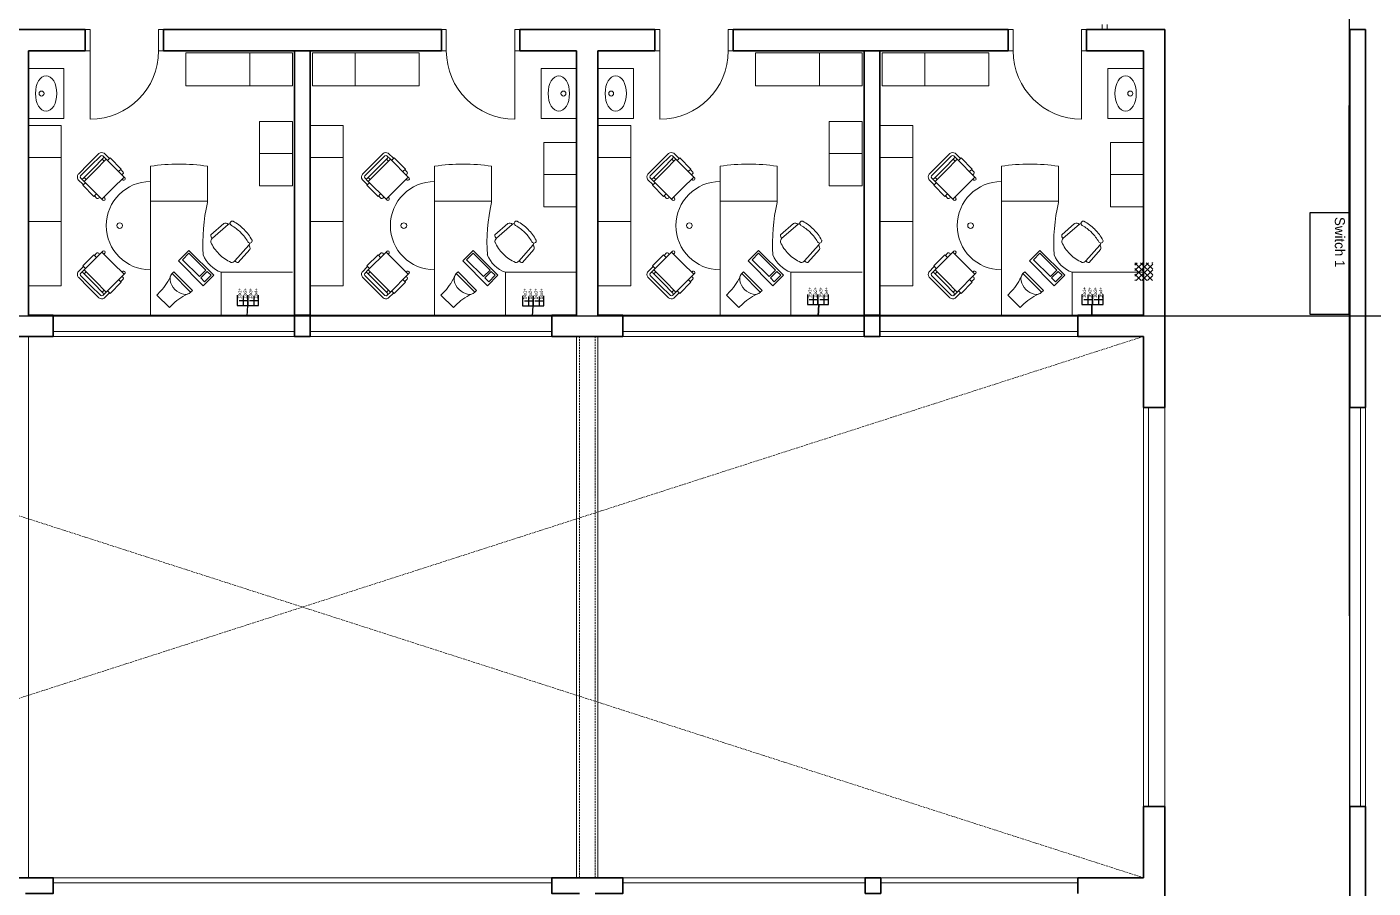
# Model space of a CAD drawing. Header units: inches. Extents: x 11 to 1053, y 2 to 902.
# Drawn here: x 190.6 to 379.7, y 525.5 to 646.4 of the extents above; entities that cross this region are included whole.
import ezdxf

# ---------------------------------------------------------------- set-up
doc = ezdxf.new("R2010")
doc.units = ezdxf.units.IN
doc.header["$MEASUREMENT"] = 0
doc.linetypes.add('DASHED', pattern=[0.75, 0.5, -0.25])
doc.linetypes.add('DASHED2', pattern=[0.375, 0.25, -0.125])
for name, color, linetype, lineweight in [('A-CRTKANO', 5, 'DASHED2', 0), ('A-GREDE', 5, 'DASHED2', 0), ('A-SANITARIJE', 253, 'Continuous', 0), ('OPREMA', 253, 'Continuous', 0), ('STOLARIJA', 5, 'Continuous', 0), ('ZID', 5, 'Continuous', 30)]:
    doc.layers.add(name, color=color, linetype=linetype, lineweight=lineweight)
doc.layers.add('SRAFURA', color=2, linetype='Continuous')

msp = doc.modelspace()

# ---------------------------------------------------------------- hatches: boundary and pattern name
at = {"layer": 'SRAFURA'}
h = msp.add_hatch(dxfattribs=at)
h.set_pattern_fill('ANSI37', color=256, scale=4.5, angle=90, style=0)
h.set_pattern_definition([(315, (5245.03795, -7728.47534), (0.397747564, 0.397747564), []), (45, (5245.03795, -7728.47534), (-0.397747564, 0.397747564), [])])
h.paths.add_polyline_path([(346.23, 610.75), (348.73, 610.75), (348.73, 613.25), (346.23, 613.25)])

# ---------------------------------------------------------------- linework, layer by layer
at = {"color": 3}
for p, q in [((376.3, 620.26, 100), (376.43, 705.41, 50)), ((376.3, 606.01, 100), (376.43, 443.81, 50))]:
    msp.add_line(p, q, dxfattribs=at)
at = {"color": 2}
for p, q in [((300.24, 608.81), (300.24, 607.38)), ((301.72, 607.38), (301.72, 608.81)), ((301.72, 608.81), (301.72, 607.38)), ((303.21, 607.38), (303.21, 608.81)), ((338.8, 608.81), (338.8, 607.38)), ((340.28, 607.38), (340.28, 608.81)), ((340.28, 608.81), (340.28, 607.38)), ((341.76, 607.38), (341.76, 608.81)), ((220.17, 608.68), (220.17, 607.25)), ((220.17, 607.25), (221.65, 607.25)), ((221.65, 607.25), (221.65, 608.68)), ((221.65, 608.68), (221.65, 607.25)), ((221.65, 607.25), (223.13, 607.25)), ((223.13, 607.25), (223.13, 608.68)), ((260.23, 608.61), (260.23, 607.18)), ((260.23, 607.18), (261.72, 607.18)), ((261.72, 607.18), (261.72, 608.61)), ((261.72, 608.61), (261.72, 607.18)), ((261.72, 607.18), (263.2, 607.18)), ((263.2, 607.18), (263.2, 608.61)), ((300.24, 607.38), (301.72, 607.38)), ((301.72, 607.38), (303.21, 607.38)), ((338.8, 607.38), (340.28, 607.38)), ((340.28, 607.38), (341.76, 607.38))]:
    msp.add_line(p, q, dxfattribs=at)
at = {"color": 85, "true_color": 0x58ba48}
for p, q in [((221.54, 605.76, 100), (221.65, 607.25)), ((261.63, 605.76, 100), (261.72, 607.18)), ((301.77, 605.76, 100), (301.83, 607.38)), ((301.83, 607.38), (301.77, 605.76, 100)), ((340.16, 605.76, 100), (340.16, 607.35, 100)), ((340.16, 607.35, 100), (340.16, 605.76, 100)), ((221.54, 605.76, 100), (181.72, 605.76, 100)), ((261.63, 605.76, 100), (221.54, 605.76, 100)), ((301.77, 605.76, 100), (261.63, 605.76, 100)), ((340.16, 605.76, 100), (301.77, 605.76, 100)), ((413.77, 605.76, 100), (340.16, 605.76, 100))]:
    msp.add_line(p, q, dxfattribs=at)
at = {"color": 85, "true_color": 0x58ba48, "elevation": 100}
msp.add_lwpolyline([(376.3, 620.26), (370.78, 620.26), (370.78, 606.01), (376.3, 606.01)], close=True, dxfattribs=at)
at = {"layer": 'A-CRTKANO', "linetype": 'DASHED', "ltscale": 0.5}
for p, q in [((111.23, 602.91, 50), (347.43, 526.91, 50)), ((347.43, 602.91, 50), (111.23, 526.91, 50))]:
    msp.add_line(p, q, dxfattribs=at)
at = {"layer": 'A-GREDE', "linetype": 'Continuous'}
for p, q in [((190.83, 602.91, 50), (190.83, 526.91, 50)), ((267.83, 602.91, 50), (267.83, 526.91, 50)), ((270.83, 602.91, 50), (270.83, 526.91, 50))]:
    msp.add_line(p, q, dxfattribs=at)
at = {"layer": 'A-GREDE'}
for p, q in [((268.23, 602.91, 50), (268.23, 526.91, 50)), ((270.43, 602.91, 50), (270.43, 526.91, 50))]:
    msp.add_line(p, q, dxfattribs=at)
at = {"layer": 'A-SANITARIJE'}
for p, q in [((190.83, 640.51, 50), (195.83, 640.51, 50)), ((195.83, 640.51, 50), (195.83, 633.51, 50)), ((267.83, 640.51, 50), (262.83, 640.51, 50)), ((262.83, 640.51, 50), (262.83, 633.51, 50)), ((270.83, 640.51, 50), (275.83, 640.51, 50)), ((275.83, 640.51, 50), (275.83, 633.51, 50)), ((347.43, 640.51, 50), (342.43, 640.51, 50)), ((342.43, 640.51, 50), (342.43, 633.51, 50)), ((190.83, 633.51, 50), (195.83, 633.51, 50)), ((267.83, 633.51, 50), (262.83, 633.51, 50)), ((270.83, 633.51, 50), (275.83, 633.51, 50)), ((347.43, 633.51, 50), (342.43, 633.51, 50))]:
    msp.add_line(p, q, dxfattribs=at)
for centre in [(192.68, 637.01, 50), (265.98, 637.01, 50), (272.68, 637.01, 50), (345.58, 637.01, 50)]:
    msp.add_circle(centre, 0.35, dxfattribs=at)
for centre in [(193.33, 637.01, 50), (273.33, 637.01, 50)]:
    msp.add_ellipse(centre, major_axis=(0, 2.5), ratio=0.6, dxfattribs=at)
at = {"layer": 'A-SANITARIJE', "extrusion": (0, 0, -1)}
for centre in [(265.33, 637.01, 50), (344.93, 637.01, 50)]:
    msp.add_ellipse(centre, major_axis=(0, 2.5), ratio=0.6, dxfattribs=at)
at = {"layer": 'OPREMA'}
for p, q in [((200.75, 628.59, 50), (199.3, 627.14, 50)), ((200.99, 628.27, 50), (199.58, 626.86, 50)), ((201.35, 627.92, 50), (199.93, 626.5, 50)), ((201.77, 627.78, 50), (200.22, 626.22, 50)), ((201.21, 627.78, 50), (201.49, 627.49, 50)), ((201.77, 627.78, 50), (201.28, 628.27, 50)), ((201.48, 628.64, 50), (202.24, 627.88, 50)), ((201.77, 627.78, 50), (204.27, 625.28, 50)), ((202.32, 627.96, 50), (201.95, 627.6, 50)), ((203.88, 626.4, 50), (202.32, 627.96, 50)), ((240.65, 628.59, 50), (239.2, 627.14, 50)), ((240.89, 628.27, 50), (239.48, 626.86, 50)), ((241.25, 627.92, 50), (239.83, 626.5, 50)), ((241.67, 627.78, 50), (240.12, 626.22, 50)), ((241.11, 627.78, 50), (241.39, 627.49, 50)), ((241.67, 627.78, 50), (241.18, 628.27, 50)), ((241.38, 628.64, 50), (242.14, 627.88, 50)), ((241.67, 627.78, 50), (244.17, 625.28, 50)), ((242.22, 627.96, 50), (241.85, 627.6, 50)), ((243.78, 626.4, 50), (242.22, 627.96, 50)), ((280.75, 628.59, 50), (279.3, 627.14, 50)), ((280.99, 628.27, 50), (279.58, 626.86, 50)), ((281.35, 627.92, 50), (279.93, 626.5, 50)), ((281.77, 627.78, 50), (280.22, 626.22, 50)), ((281.21, 627.78, 50), (281.49, 627.49, 50)), ((281.77, 627.78, 50), (281.28, 628.27, 50)), ((281.48, 628.64, 50), (282.24, 627.88, 50)), ((281.77, 627.78, 50), (284.27, 625.28, 50)), ((282.32, 627.96, 50), (281.95, 627.6, 50)), ((283.88, 626.4, 50), (282.32, 627.96, 50)), ((320.25, 628.59, 50), (318.8, 627.14, 50)), ((320.49, 628.27, 50), (319.08, 626.86, 50)), ((320.85, 627.92, 50), (319.43, 626.5, 50)), ((321.27, 627.78, 50), (319.72, 626.22, 50)), ((320.71, 627.78, 50), (320.99, 627.49, 50)), ((321.27, 627.78, 50), (320.78, 628.27, 50)), ((320.98, 628.64, 50), (321.74, 627.88, 50)), ((321.27, 627.78, 50), (323.77, 625.28, 50)), ((321.82, 627.96, 50), (321.45, 627.6, 50)), ((323.38, 626.4, 50), (321.82, 627.96, 50)), ((197.85, 625.69, 50), (199.3, 627.14, 50)), ((198.17, 625.44, 50), (199.58, 626.86, 50)), ((198.52, 625.09, 50), (199.93, 626.5, 50)), ((198.66, 624.66, 50), (200.22, 626.22, 50)), ((203.51, 626.04, 50), (203.88, 626.4, 50)), ((203.8, 626.32, 50), (204.15, 625.96, 50)), ((207.98, 626.79, 50), (207.98, 621.91, 50)), ((215.98, 621.69, 50), (215.98, 626.79, 50)), ((237.75, 625.69, 50), (239.2, 627.14, 50)), ((238.07, 625.44, 50), (239.48, 626.86, 50)), ((238.42, 625.09, 50), (239.83, 626.5, 50)), ((238.56, 624.66, 50), (240.12, 626.22, 50)), ((243.41, 626.04, 50), (243.78, 626.4, 50)), ((243.7, 626.32, 50), (244.05, 625.96, 50)), ((247.88, 626.79, 50), (247.88, 621.91, 50)), ((255.88, 621.69, 50), (255.88, 626.79, 50)), ((277.85, 625.69, 50), (279.3, 627.14, 50)), ((278.17, 625.44, 50), (279.58, 626.86, 50)), ((278.52, 625.09, 50), (279.93, 626.5, 50)), ((278.66, 624.66, 50), (280.22, 626.22, 50)), ((283.51, 626.04, 50), (283.88, 626.4, 50)), ((283.8, 626.32, 50), (284.15, 625.96, 50)), ((287.98, 626.79, 50), (287.98, 621.91, 50)), ((295.98, 621.69, 50), (295.98, 626.79, 50)), ((317.35, 625.69, 50), (318.8, 627.14, 50)), ((317.67, 625.44, 50), (319.08, 626.86, 50)), ((318.02, 625.09, 50), (319.43, 626.5, 50)), ((318.16, 624.66, 50), (319.72, 626.22, 50)), ((323.01, 626.04, 50), (323.38, 626.4, 50)), ((323.3, 626.32, 50), (323.65, 625.96, 50)), ((327.48, 626.79, 50), (327.48, 621.91, 50)), ((335.48, 621.69, 50), (335.48, 626.79, 50)), ((197.8, 624.96, 50), (198.56, 624.2, 50)), ((198.66, 624.66, 50), (198.17, 625.16, 50)), ((198.48, 624.12, 50), (198.84, 624.48, 50)), ((200.04, 622.56, 50), (198.48, 624.12, 50)), ((198.66, 625.23, 50), (198.94, 624.95, 50)), ((198.66, 624.66, 50), (201.16, 622.17, 50)), ((204.27, 625.28, 50), (202.71, 623.72, 50)), ((204.13, 624.86, 50), (203.99, 625, 50)), ((204.41, 625.14, 50), (204.27, 625.28, 50)), ((237.7, 624.96, 50), (238.46, 624.2, 50)), ((238.56, 624.66, 50), (238.07, 625.16, 50)), ((238.38, 624.12, 50), (238.74, 624.48, 50)), ((239.94, 622.56, 50), (238.38, 624.12, 50)), ((238.56, 625.23, 50), (238.84, 624.95, 50)), ((238.56, 624.66, 50), (241.06, 622.17, 50)), ((244.17, 625.28, 50), (242.61, 623.72, 50)), ((244.03, 624.86, 50), (243.89, 625, 50)), ((244.31, 625.14, 50), (244.17, 625.28, 50)), ((277.8, 624.96, 50), (278.56, 624.2, 50)), ((278.66, 624.66, 50), (278.17, 625.16, 50)), ((278.48, 624.12, 50), (278.84, 624.48, 50)), ((280.04, 622.56, 50), (278.48, 624.12, 50)), ((278.66, 625.23, 50), (278.94, 624.95, 50)), ((278.66, 624.66, 50), (281.16, 622.17, 50)), ((284.27, 625.28, 50), (282.71, 623.72, 50)), ((284.13, 624.86, 50), (283.99, 625, 50)), ((284.41, 625.14, 50), (284.27, 625.28, 50)), ((317.3, 624.96, 50), (318.06, 624.2, 50)), ((318.16, 624.66, 50), (317.67, 625.16, 50)), ((317.98, 624.12, 50), (318.34, 624.48, 50)), ((319.54, 622.56, 50), (317.98, 624.12, 50)), ((318.16, 625.23, 50), (318.44, 624.95, 50)), ((318.16, 624.66, 50), (320.66, 622.17, 50)), ((323.77, 625.28, 50), (322.21, 623.72, 50)), ((323.63, 624.86, 50), (323.49, 625, 50)), ((323.91, 625.14, 50), (323.77, 625.28, 50)), ((200.4, 622.92, 50), (200.04, 622.56, 50)), ((200.12, 622.64, 50), (200.47, 622.29, 50)), ((201.16, 622.17, 50), (202.71, 623.72, 50)), ((201.3, 622.03, 50), (201.16, 622.17, 50)), ((201.58, 622.31, 50), (201.44, 622.45, 50)), ((240.3, 622.92, 50), (239.94, 622.56, 50)), ((240.02, 622.64, 50), (240.37, 622.29, 50)), ((241.06, 622.17, 50), (242.61, 623.72, 50)), ((241.2, 622.03, 50), (241.06, 622.17, 50)), ((241.48, 622.31, 50), (241.34, 622.45, 50)), ((280.4, 622.92, 50), (280.04, 622.56, 50)), ((280.12, 622.64, 50), (280.47, 622.29, 50)), ((281.16, 622.17, 50), (282.71, 623.72, 50)), ((281.3, 622.03, 50), (281.16, 622.17, 50)), ((281.58, 622.31, 50), (281.44, 622.45, 50)), ((319.9, 622.92, 50), (319.54, 622.56, 50)), ((319.62, 622.64, 50), (319.97, 622.29, 50)), ((320.66, 622.17, 50), (322.21, 623.72, 50)), ((320.8, 622.03, 50), (320.66, 622.17, 50)), ((321.08, 622.31, 50), (320.94, 622.45, 50)), ((207.98, 621.91, 50), (215.98, 621.91, 50)), ((207.98, 605.91, 50), (207.98, 621.91, 50)), ((207.98, 607.71, 50), (207.98, 620.11, 50)), ((208.43, 621.91, 50), (215.53, 621.91, 50)), ((247.88, 621.91, 50), (255.88, 621.91, 50)), ((247.88, 605.91, 50), (247.88, 621.91, 50)), ((247.88, 607.71, 50), (247.88, 620.11, 50)), ((248.33, 621.91, 50), (255.43, 621.91, 50)), ((287.98, 621.91, 50), (295.98, 621.91, 50)), ((287.98, 605.91, 50), (287.98, 621.91, 50)), ((287.98, 607.71, 50), (287.98, 620.11, 50)), ((288.43, 621.91, 50), (295.53, 621.91, 50)), ((327.48, 621.91, 50), (335.48, 621.91, 50)), ((327.48, 605.91, 50), (327.48, 621.91, 50)), ((327.48, 607.71, 50), (327.48, 620.11, 50)), ((327.93, 621.91, 50), (335.03, 621.91, 50)), ((216.45, 617.15, 50), (218.27, 618.76, 50)), ((216.67, 616.68, 50), (218.89, 618.64, 50)), ((256.35, 617.15, 50), (258.17, 618.76, 50)), ((256.57, 616.68, 50), (258.79, 618.64, 50)), ((296.45, 617.15, 50), (298.27, 618.76, 50)), ((296.67, 616.68, 50), (298.89, 618.64, 50)), ((335.95, 617.15, 50), (337.77, 618.76, 50)), ((336.17, 616.68, 50), (338.39, 618.64, 50)), ((198.66, 612.25, 50), (201.16, 614.75, 50)), ((200.12, 614.28, 50), (200.47, 614.63, 50)), ((201.3, 614.89, 50), (201.16, 614.75, 50)), ((201.16, 614.75, 50), (202.71, 613.19, 50)), ((201.58, 614.61, 50), (201.44, 614.47, 50)), ((211.93, 613.5, 50), (213.39, 614.96, 50)), ((212.48, 613.68, 50), (213.39, 614.59, 50)), ((213.39, 614.96, 50), (216.87, 611.49, 50)), ((213.39, 614.59, 50), (215.77, 612.22, 50)), ((219.84, 613.51, 50), (221.8, 615.73, 50)), ((220.31, 613.29, 50), (221.92, 615.11, 50)), ((238.56, 612.25, 50), (241.06, 614.75, 50)), ((240.02, 614.28, 50), (240.37, 614.63, 50)), ((241.2, 614.89, 50), (241.06, 614.75, 50)), ((241.06, 614.75, 50), (242.61, 613.19, 50)), ((241.48, 614.61, 50), (241.34, 614.47, 50)), ((251.83, 613.5, 50), (253.29, 614.96, 50)), ((252.38, 613.68, 50), (253.29, 614.59, 50)), ((253.29, 614.96, 50), (256.77, 611.49, 50)), ((253.29, 614.59, 50), (255.67, 612.22, 50)), ((259.74, 613.51, 50), (261.7, 615.73, 50)), ((260.21, 613.29, 50), (261.82, 615.11, 50)), ((278.66, 612.25, 50), (281.16, 614.75, 50)), ((280.12, 614.28, 50), (280.47, 614.63, 50)), ((281.3, 614.89, 50), (281.16, 614.75, 50)), ((281.16, 614.75, 50), (282.71, 613.19, 50)), ((281.58, 614.61, 50), (281.44, 614.47, 50)), ((291.93, 613.5, 50), (293.39, 614.96, 50)), ((292.48, 613.68, 50), (293.39, 614.59, 50)), ((293.39, 614.96, 50), (296.87, 611.49, 50)), ((293.39, 614.59, 50), (295.77, 612.22, 50)), ((299.84, 613.51, 50), (301.8, 615.73, 50)), ((300.31, 613.29, 50), (301.92, 615.11, 50)), ((318.16, 612.25, 50), (320.66, 614.75, 50)), ((319.62, 614.28, 50), (319.97, 614.63, 50)), ((320.8, 614.89, 50), (320.66, 614.75, 50)), ((320.66, 614.75, 50), (322.21, 613.19, 50)), ((321.08, 614.61, 50), (320.94, 614.47, 50)), ((331.43, 613.5, 50), (332.89, 614.96, 50)), ((331.98, 613.68, 50), (332.89, 614.59, 50)), ((332.89, 614.96, 50), (336.37, 611.49, 50)), ((332.89, 614.59, 50), (335.27, 612.22, 50)), ((339.34, 613.51, 50), (341.3, 615.73, 50)), ((339.81, 613.29, 50), (341.42, 615.11, 50)), ((197.8, 611.95, 50), (198.56, 612.71, 50)), ((200.04, 614.36, 50), (198.48, 612.8, 50)), ((198.48, 612.8, 50), (198.84, 612.43, 50)), ((200.4, 613.99, 50), (200.04, 614.36, 50)), ((204.27, 611.64, 50), (202.71, 613.19, 50)), ((215.4, 610.02, 50), (211.93, 613.5, 50)), ((214.86, 611.3, 50), (212.48, 613.68, 50)), ((237.7, 611.95, 50), (238.46, 612.71, 50)), ((239.94, 614.36, 50), (238.38, 612.8, 50)), ((238.38, 612.8, 50), (238.74, 612.43, 50)), ((240.3, 613.99, 50), (239.94, 614.36, 50)), ((244.17, 611.64, 50), (242.61, 613.19, 50)), ((255.3, 610.02, 50), (251.83, 613.5, 50)), ((254.76, 611.3, 50), (252.38, 613.68, 50)), ((277.8, 611.95, 50), (278.56, 612.71, 50)), ((280.04, 614.36, 50), (278.48, 612.8, 50)), ((278.48, 612.8, 50), (278.84, 612.43, 50)), ((280.4, 613.99, 50), (280.04, 614.36, 50)), ((284.27, 611.64, 50), (282.71, 613.19, 50)), ((295.4, 610.02, 50), (291.93, 613.5, 50)), ((294.86, 611.3, 50), (292.48, 613.68, 50)), ((317.3, 611.95, 50), (318.06, 612.71, 50)), ((319.54, 614.36, 50), (317.98, 612.8, 50)), ((317.98, 612.8, 50), (318.34, 612.43, 50)), ((319.9, 613.99, 50), (319.54, 614.36, 50)), ((323.77, 611.64, 50), (322.21, 613.19, 50)), ((334.9, 610.02, 50), (331.43, 613.5, 50)), ((334.36, 611.3, 50), (331.98, 613.68, 50)), ((197.85, 611.23, 50), (199.3, 609.78, 50)), ((198.66, 612.25, 50), (198.17, 611.76, 50)), ((198.17, 611.47, 50), (199.58, 610.06, 50)), ((198.52, 611.83, 50), (199.93, 610.41, 50)), ((198.66, 612.25, 50), (200.22, 610.7, 50)), ((198.66, 611.69, 50), (198.94, 611.97, 50)), ((201.77, 609.14, 50), (200.22, 610.7, 50)), ((201.77, 609.14, 50), (204.27, 611.64, 50)), ((203.51, 610.88, 50), (203.88, 610.51, 50)), ((203.8, 610.6, 50), (204.15, 610.95, 50)), ((204.13, 612.06, 50), (203.99, 611.92, 50)), ((204.41, 611.78, 50), (204.27, 611.64, 50)), ((211.28, 611.99, 50), (211.01, 611.72, 50)), ((211.01, 611.72, 50), (213.62, 609.1, 50)), ((213.89, 609.37, 50), (211.28, 611.99, 50)), ((215.77, 612.22, 50), (214.86, 611.3, 50)), ((215.04, 611.12, 50), (215.95, 612.03, 50)), ((215.59, 610.57, 50), (215.04, 611.12, 50)), ((216.87, 611.49, 50), (215.4, 610.02, 50)), ((216.5, 611.49, 50), (215.59, 610.57, 50)), ((215.95, 612.03, 50), (216.5, 611.49, 50)), ((227.93, 611.91, 50), (217.93, 611.91, 50)), ((217.93, 611.91, 50), (217.93, 605.91, 50)), ((237.75, 611.23, 50), (239.2, 609.78, 50)), ((238.56, 612.25, 50), (238.07, 611.76, 50)), ((238.07, 611.47, 50), (239.48, 610.06, 50)), ((238.42, 611.83, 50), (239.83, 610.41, 50)), ((238.56, 612.25, 50), (240.12, 610.7, 50)), ((238.56, 611.69, 50), (238.84, 611.97, 50)), ((241.67, 609.14, 50), (240.12, 610.7, 50)), ((241.67, 609.14, 50), (244.17, 611.64, 50)), ((243.41, 610.88, 50), (243.78, 610.51, 50)), ((243.7, 610.6, 50), (244.05, 610.95, 50)), ((244.03, 612.06, 50), (243.89, 611.92, 50)), ((244.31, 611.78, 50), (244.17, 611.64, 50)), ((251.18, 611.99, 50), (250.91, 611.72, 50)), ((250.91, 611.72, 50), (253.52, 609.1, 50)), ((253.79, 609.37, 50), (251.18, 611.99, 50)), ((255.67, 612.22, 50), (254.76, 611.3, 50)), ((254.94, 611.12, 50), (255.85, 612.03, 50)), ((255.49, 610.57, 50), (254.94, 611.12, 50)), ((256.77, 611.49, 50), (255.3, 610.02, 50)), ((256.4, 611.49, 50), (255.49, 610.57, 50)), ((255.85, 612.03, 50), (256.4, 611.49, 50)), ((267.83, 611.91, 50), (257.83, 611.91, 50)), ((257.83, 611.91, 50), (257.83, 605.91, 50)), ((267.83, 605.91, 50), (267.83, 611.91, 50)), ((277.85, 611.23, 50), (279.3, 609.78, 50)), ((278.66, 612.25, 50), (278.17, 611.76, 50)), ((278.17, 611.47, 50), (279.58, 610.06, 50)), ((278.52, 611.83, 50), (279.93, 610.41, 50)), ((278.66, 612.25, 50), (280.22, 610.7, 50)), ((278.66, 611.69, 50), (278.94, 611.97, 50)), ((281.77, 609.14, 50), (280.22, 610.7, 50)), ((281.77, 609.14, 50), (284.27, 611.64, 50)), ((283.51, 610.88, 50), (283.88, 610.51, 50)), ((283.8, 610.6, 50), (284.15, 610.95, 50)), ((284.13, 612.06, 50), (283.99, 611.92, 50)), ((284.41, 611.78, 50), (284.27, 611.64, 50)), ((291.28, 611.99, 50), (291.01, 611.72, 50)), ((291.01, 611.72, 50), (293.62, 609.1, 50)), ((293.89, 609.37, 50), (291.28, 611.99, 50)), ((295.77, 612.22, 50), (294.86, 611.3, 50)), ((295.04, 611.12, 50), (295.95, 612.03, 50)), ((295.59, 610.57, 50), (295.04, 611.12, 50)), ((296.87, 611.49, 50), (295.4, 610.02, 50)), ((296.5, 611.49, 50), (295.59, 610.57, 50)), ((295.95, 612.03, 50), (296.5, 611.49, 50)), ((307.93, 611.91, 50), (297.93, 611.91, 50)), ((297.93, 611.91, 50), (297.93, 605.91, 50)), ((317.35, 611.23, 50), (318.8, 609.78, 50)), ((318.16, 612.25, 50), (317.67, 611.76, 50)), ((317.67, 611.47, 50), (319.08, 610.06, 50)), ((318.02, 611.83, 50), (319.43, 610.41, 50)), ((318.16, 612.25, 50), (319.72, 610.7, 50)), ((318.16, 611.69, 50), (318.44, 611.97, 50)), ((321.27, 609.14, 50), (319.72, 610.7, 50)), ((321.27, 609.14, 50), (323.77, 611.64, 50)), ((323.01, 610.88, 50), (323.38, 610.51, 50)), ((323.3, 610.6, 50), (323.65, 610.95, 50)), ((323.63, 612.06, 50), (323.49, 611.92, 50)), ((323.91, 611.78, 50), (323.77, 611.64, 50)), ((330.78, 611.99, 50), (330.51, 611.72, 50)), ((330.51, 611.72, 50), (333.12, 609.1, 50)), ((333.39, 609.37, 50), (330.78, 611.99, 50)), ((335.27, 612.22, 50), (334.36, 611.3, 50)), ((334.54, 611.12, 50), (335.45, 612.03, 50)), ((335.09, 610.57, 50), (334.54, 611.12, 50)), ((336.37, 611.49, 50), (334.9, 610.02, 50)), ((336, 611.49, 50), (335.09, 610.57, 50)), ((335.45, 612.03, 50), (336, 611.49, 50)), ((347.43, 611.91, 50), (337.43, 611.91, 50)), ((337.43, 611.91, 50), (337.43, 605.91, 50)), ((347.43, 605.91, 50), (347.43, 611.91, 50)), ((200.75, 608.33, 50), (199.3, 609.78, 50)), ((200.99, 608.64, 50), (199.58, 610.06, 50)), ((201.35, 609, 50), (199.93, 610.41, 50)), ((201.21, 609.14, 50), (201.49, 609.42, 50)), ((201.77, 609.14, 50), (201.28, 608.64, 50)), ((201.48, 608.28, 50), (202.24, 609.04, 50)), ((202.32, 608.95, 50), (201.95, 609.32, 50)), ((203.88, 610.51, 50), (202.32, 608.95, 50)), ((208.88, 608.72, 50), (209.41, 609.25, 50)), ((213.62, 609.1, 50), (213.89, 609.37, 50)), ((240.65, 608.33, 50), (239.2, 609.78, 50)), ((240.89, 608.64, 50), (239.48, 610.06, 50)), ((241.25, 609, 50), (239.83, 610.41, 50)), ((241.11, 609.14, 50), (241.39, 609.42, 50)), ((241.67, 609.14, 50), (241.18, 608.64, 50)), ((241.38, 608.28, 50), (242.14, 609.04, 50)), ((242.22, 608.95, 50), (241.85, 609.32, 50)), ((243.78, 610.51, 50), (242.22, 608.95, 50)), ((248.78, 608.72, 50), (249.31, 609.25, 50)), ((253.52, 609.1, 50), (253.79, 609.37, 50)), ((280.75, 608.33, 50), (279.3, 609.78, 50)), ((280.99, 608.64, 50), (279.58, 610.06, 50)), ((281.35, 609, 50), (279.93, 610.41, 50)), ((281.21, 609.14, 50), (281.49, 609.42, 50)), ((281.77, 609.14, 50), (281.28, 608.64, 50)), ((281.48, 608.28, 50), (282.24, 609.04, 50)), ((282.32, 608.95, 50), (281.95, 609.32, 50)), ((283.88, 610.51, 50), (282.32, 608.95, 50)), ((288.88, 608.72, 50), (289.41, 609.25, 50)), ((293.62, 609.1, 50), (293.89, 609.37, 50)), ((320.25, 608.33, 50), (318.8, 609.78, 50)), ((320.49, 608.64, 50), (319.08, 610.06, 50)), ((320.85, 609, 50), (319.43, 610.41, 50)), ((320.71, 609.14, 50), (320.99, 609.42, 50)), ((321.27, 609.14, 50), (320.78, 608.64, 50)), ((320.98, 608.28, 50), (321.74, 609.04, 50)), ((321.82, 608.95, 50), (321.45, 609.32, 50)), ((323.38, 610.51, 50), (321.82, 608.95, 50)), ((328.38, 608.72, 50), (328.91, 609.25, 50)), ((333.12, 609.1, 50), (333.39, 609.37, 50)), ((210.63, 606.98, 50), (208.88, 608.72, 50)), ((210.63, 606.98, 50), (211.15, 607.5, 50)), ((250.53, 606.98, 50), (248.78, 608.72, 50)), ((250.53, 606.98, 50), (251.05, 607.5, 50)), ((290.63, 606.98, 50), (288.88, 608.72, 50)), ((290.63, 606.98, 50), (291.15, 607.5, 50)), ((330.13, 606.98, 50), (328.38, 608.72, 50)), ((330.13, 606.98, 50), (330.65, 607.5, 50)), ((267.83, 605.91, 50), (247.88, 605.91, 50)), ((347.43, 605.91, 50), (327.48, 605.91, 50))]:
    msp.add_line(p, q, dxfattribs=at)
at = {"layer": 'OPREMA', "elevation": 50}
for points in [[(221.93, 642.71), (212.93, 642.71), (212.93, 638.11), (221.93, 638.11)], [(227.93, 638.11), (227.93, 642.71), (221.93, 642.71), (221.93, 638.11)], [(230.73, 638.11), (230.73, 642.71), (236.73, 642.71), (236.73, 638.11)], [(236.73, 642.71), (245.73, 642.71), (245.73, 638.11), (236.73, 638.11)], [(301.93, 642.71), (292.93, 642.71), (292.93, 638.11), (301.93, 638.11)], [(307.93, 638.11), (307.93, 642.71), (301.93, 642.71), (301.93, 638.11)], [(310.73, 638.11), (310.73, 642.71), (316.73, 642.71), (316.73, 638.11)], [(316.73, 642.71), (325.73, 642.71), (325.73, 638.11), (316.73, 638.11)], [(195.45, 632.53), (190.83, 632.53), (190.83, 628.03), (195.45, 628.03)], [(227.93, 633.07), (223.31, 633.07), (223.31, 628.57), (227.93, 628.57)], [(235.05, 632.53), (230.43, 632.53), (230.43, 628.03), (235.05, 628.03)], [(275.45, 632.53), (270.83, 632.53), (270.83, 628.03), (275.45, 628.03)], [(307.93, 633.07), (303.31, 633.07), (303.31, 628.57), (307.93, 628.57)], [(315.05, 632.53), (310.43, 632.53), (310.43, 628.03), (315.05, 628.03)], [(267.83, 630.12), (263.21, 630.12), (263.21, 625.62), (267.83, 625.62)], [(347.43, 630.12), (342.81, 630.12), (342.81, 625.62), (347.43, 625.62)], [(195.45, 628.03), (190.83, 628.03), (190.83, 619.03), (195.45, 619.03)], [(227.93, 628.57), (223.31, 628.57), (223.31, 624.07), (227.93, 624.07)], [(235.05, 628.03), (230.43, 628.03), (230.43, 619.03), (235.05, 619.03)], [(275.45, 628.03), (270.83, 628.03), (270.83, 619.03), (275.45, 619.03)], [(307.93, 628.57), (303.31, 628.57), (303.31, 624.07), (307.93, 624.07)], [(315.05, 628.03), (310.43, 628.03), (310.43, 619.03), (315.05, 619.03)], [(267.83, 625.62), (263.21, 625.62), (263.21, 621.12), (267.83, 621.12)], [(347.43, 625.62), (342.81, 625.62), (342.81, 621.12), (347.43, 621.12)], [(195.45, 619.03), (190.83, 619.03), (190.83, 610.03), (195.45, 610.03)], [(235.05, 619.03), (230.43, 619.03), (230.43, 610.03), (235.05, 610.03)], [(275.45, 619.03), (270.83, 619.03), (270.83, 610.03), (275.45, 610.03)], [(315.05, 619.03), (310.43, 619.03), (310.43, 610.03), (315.05, 610.03)]]:
    msp.add_lwpolyline(points, close=True, dxfattribs=at)
at = {"layer": 'OPREMA', "ltscale": 0.3}
for centre in [(203.66, 618.46, 50), (243.56, 618.46, 50), (283.66, 618.46, 50), (323.16, 618.46, 50)]:
    msp.add_circle(centre, 0.4, dxfattribs=at)
at = {"layer": 'OPREMA'}
for centre, radius, start, end in [((201.15, 628.06, 50), 0.662, 60.3481, 127.2341), ((201.14, 628.06, 50), 0.255, 326.3099, 123.6901), ((241.05, 628.06, 50), 0.662, 60.3481, 127.2341), ((241.04, 628.06, 50), 0.255, 326.3099, 123.6901), ((281.15, 628.06, 50), 0.662, 60.3481, 127.2341), ((281.14, 628.06, 50), 0.255, 326.3099, 123.6901), ((320.65, 628.06, 50), 0.662, 60.3481, 127.2341), ((320.64, 628.06, 50), 0.255, 326.3099, 123.6901), ((203.97, 625.86, 50), 0.206, 239.0362, 30.9638), ((211.98, 601.87, 50), 25.24, 80.8823, 99.1177), ((243.87, 625.86, 50), 0.206, 239.0362, 30.9638), ((251.88, 601.87, 50), 25.24, 80.8823, 99.1177), ((283.97, 625.86, 50), 0.206, 239.0362, 30.9638), ((291.98, 601.87, 50), 25.24, 80.8823, 99.1177), ((323.47, 625.86, 50), 0.206, 239.0362, 30.9638), ((331.48, 601.87, 50), 25.24, 80.8823, 99.1177), ((198.37, 625.29, 50), 0.662, 142.7659, 209.6519), ((198.38, 625.3, 50), 0.255, 146.3099, 303.6901), ((207.98, 618.46, 50), 6.2, 90, 270), ((204.23, 625.03, 50), 0.206, 239.0717, 30.9283), ((238.27, 625.29, 50), 0.662, 142.7659, 209.6519), ((238.28, 625.3, 50), 0.255, 146.3099, 303.6901), ((247.88, 618.46, 50), 6.2, 90, 270), ((244.13, 625.03, 50), 0.206, 239.0717, 30.9283), ((278.37, 625.29, 50), 0.662, 142.7659, 209.6519), ((278.38, 625.3, 50), 0.255, 146.3099, 303.6901), ((287.98, 618.46, 50), 6.2, 90, 270), ((284.23, 625.03, 50), 0.206, 239.0717, 30.9283), ((317.87, 625.29, 50), 0.662, 142.7659, 209.6519), ((317.88, 625.3, 50), 0.255, 146.3099, 303.6901), ((327.48, 618.46, 50), 6.2, 90, 270), ((323.73, 625.03, 50), 0.206, 239.0717, 30.9283), ((200.58, 622.46, 50), 0.206, 239.0362, 30.9638), ((201.41, 622.2, 50), 0.206, 239.0717, 30.9283), ((240.48, 622.46, 50), 0.206, 239.0362, 30.9638), ((241.31, 622.2, 50), 0.206, 239.0717, 30.9283), ((280.58, 622.46, 50), 0.206, 239.0362, 30.9638), ((281.41, 622.2, 50), 0.206, 239.0717, 30.9283), ((320.08, 622.46, 50), 0.206, 239.0362, 30.9638), ((320.91, 622.2, 50), 0.206, 239.0717, 30.9283), ((240.9, 616, 50), 25.56, 167.144, 183.7011), ((280.8, 616, 50), 25.56, 167.144, 183.7011), ((320.9, 616, 50), 25.56, 167.144, 183.7011), ((360.4, 616, 50), 25.56, 167.144, 183.7011), ((218.5, 618.26, 50), 0.546, 43.6974, 114.3636), ((219.29, 618.19, 50), 0.6, 100.2466, 131.4237), ((219.49, 618.78, 50), 0.32, 73.1743, 241.6571), ((216.61, 613.51, 50), 5.68, 45, 61.3009), ((216.5, 613.38, 50), 6.48, 45, 61.6101), ((258.4, 618.26, 50), 0.546, 43.6974, 114.3636), ((259.19, 618.19, 50), 0.6, 100.2466, 131.4237), ((259.39, 618.78, 50), 0.32, 73.1743, 241.6571), ((256.51, 613.51, 50), 5.68, 45, 61.3009), ((256.4, 613.38, 50), 6.48, 45, 61.6101), ((298.5, 618.26, 50), 0.546, 43.6974, 114.3636), ((299.29, 618.19, 50), 0.6, 100.2466, 131.4237), ((299.49, 618.78, 50), 0.32, 73.1743, 241.6571), ((296.61, 613.51, 50), 5.68, 45, 61.3009), ((296.5, 613.38, 50), 6.48, 45, 61.6101), ((338, 618.26, 50), 0.546, 43.6974, 114.3636), ((338.79, 618.19, 50), 0.6, 100.2466, 131.4237), ((338.99, 618.78, 50), 0.32, 73.1743, 241.6571), ((336.11, 613.51, 50), 5.68, 45, 61.3009), ((336, 613.38, 50), 6.48, 45, 61.6101), ((216.91, 617.08, 50), 0.461, 170.3174, 239.3051), ((217.06, 616.23, 50), 0.6, 131.4237, 186.64), ((216.61, 613.51, 50), 5.68, 44.2193, 45), ((216.67, 613.45, 50), 5.68, 28.6991, 45), ((216.5, 613.38, 50), 6.48, 44.4494, 45), ((216.54, 613.34, 50), 6.48, 28.3899, 45), ((221.94, 616.33, 50), 0.32, 208.3429, 16.8257), ((256.81, 617.08, 50), 0.461, 170.3174, 239.3051), ((256.96, 616.23, 50), 0.6, 131.4237, 186.64), ((256.51, 613.51, 50), 5.68, 44.2193, 45), ((256.57, 613.45, 50), 5.68, 28.6991, 45), ((256.4, 613.38, 50), 6.48, 44.4494, 45), ((256.44, 613.34, 50), 6.48, 28.3899, 45), ((261.84, 616.33, 50), 0.32, 208.3429, 16.8257), ((296.91, 617.08, 50), 0.461, 170.3174, 239.3051), ((297.06, 616.23, 50), 0.6, 131.4237, 186.64), ((296.61, 613.51, 50), 5.68, 44.2193, 45), ((296.67, 613.45, 50), 5.68, 28.6991, 45), ((296.5, 613.38, 50), 6.48, 44.4494, 45), ((296.54, 613.34, 50), 6.48, 28.3899, 45), ((301.94, 616.33, 50), 0.32, 208.3429, 16.8257), ((336.41, 617.08, 50), 0.461, 170.3174, 239.3051), ((336.56, 616.23, 50), 0.6, 131.4237, 186.64), ((336.11, 613.51, 50), 5.68, 44.2193, 45), ((336.17, 613.45, 50), 5.68, 28.6991, 45), ((336, 613.38, 50), 6.48, 44.4494, 45), ((336.04, 613.34, 50), 6.48, 28.3899, 45), ((341.44, 616.33, 50), 0.32, 208.3429, 16.8257), ((200.58, 614.45, 50), 0.206, 329.0362, 120.9638), ((201.41, 614.71, 50), 0.206, 329.0717, 120.9283), ((221.08, 618.06, 50), 4.99, 202.3599, 225.715), ((221.17, 617.97, 50), 4.99, 224.285, 225), ((221.22, 617.92, 50), 4.99, 224.285, 247.6401), ((221.35, 616.13, 50), 0.6, 318.5763, 349.7534), ((221.42, 615.33, 50), 0.546, 335.6364, 46.3026), ((240.48, 614.45, 50), 0.206, 329.0362, 120.9638), ((241.31, 614.71, 50), 0.206, 329.0717, 120.9283), ((260.98, 618.06, 50), 4.99, 202.3599, 225.715), ((261.07, 617.97, 50), 4.99, 224.285, 225), ((261.12, 617.92, 50), 4.99, 224.285, 247.6401), ((261.25, 616.13, 50), 0.6, 318.5763, 349.7534), ((261.32, 615.33, 50), 0.546, 335.6364, 46.3026), ((280.58, 614.45, 50), 0.206, 329.0362, 120.9638), ((281.41, 614.71, 50), 0.206, 329.0717, 120.9283), ((301.08, 618.06, 50), 4.99, 202.3599, 225.715), ((301.17, 617.97, 50), 4.99, 224.285, 225), ((301.22, 617.92, 50), 4.99, 224.285, 247.6401), ((301.35, 616.13, 50), 0.6, 318.5763, 349.7534), ((301.42, 615.33, 50), 0.546, 335.6364, 46.3026), ((320.08, 614.45, 50), 0.206, 329.0362, 120.9638), ((320.91, 614.71, 50), 0.206, 329.0717, 120.9283), ((340.58, 618.06, 50), 4.99, 202.3599, 225.715), ((340.67, 617.97, 50), 4.99, 224.285, 225), ((340.72, 617.92, 50), 4.99, 224.285, 247.6401), ((340.85, 616.13, 50), 0.6, 318.5763, 349.7534), ((340.92, 615.33, 50), 0.546, 335.6364, 46.3026), ((219.36, 615.94, 50), 4.28, 201.7299, 250.3954), ((219.39, 613.9, 50), 0.6, 263.36, 318.5763), ((220.24, 613.75, 50), 0.461, 210.6949, 279.6826), ((259.26, 615.94, 50), 4.28, 201.7299, 250.3954), ((259.29, 613.9, 50), 0.6, 263.36, 318.5763), ((260.14, 613.75, 50), 0.461, 210.6949, 279.6826), ((299.36, 615.94, 50), 4.28, 201.7299, 250.3954), ((299.39, 613.9, 50), 0.6, 263.36, 318.5763), ((300.24, 613.75, 50), 0.461, 210.6949, 279.6826), ((338.86, 615.94, 50), 4.28, 201.7299, 250.3954), ((338.89, 613.9, 50), 0.6, 263.36, 318.5763), ((339.74, 613.75, 50), 0.461, 210.6949, 279.6826), ((198.37, 611.63, 50), 0.662, 150.3481, 217.2341), ((198.38, 611.61, 50), 0.255, 56.3099, 213.6901), ((203.97, 611.06, 50), 0.206, 329.0362, 120.9638), ((204.23, 611.88, 50), 0.206, 329.0717, 120.9283), ((203.41, 614.69, 50), 8.1, 317.7518, 337.284), ((211.82, 611.16, 50), 0.986, 123.5396, 124.2467), ((238.27, 611.63, 50), 0.662, 150.3481, 217.2341), ((238.28, 611.61, 50), 0.255, 56.3099, 213.6901), ((243.87, 611.06, 50), 0.206, 329.0362, 120.9638), ((244.13, 611.88, 50), 0.206, 329.0717, 120.9283), ((243.31, 614.69, 50), 8.1, 317.7518, 337.284), ((251.72, 611.16, 50), 0.986, 123.5396, 124.2467), ((278.37, 611.63, 50), 0.662, 150.3481, 217.2341), ((278.38, 611.61, 50), 0.255, 56.3099, 213.6901), ((283.97, 611.06, 50), 0.206, 329.0362, 120.9638), ((284.23, 611.88, 50), 0.206, 329.0717, 120.9283), ((283.41, 614.69, 50), 8.1, 317.7518, 337.284), ((291.82, 611.16, 50), 0.986, 123.5396, 124.2467), ((317.87, 611.63, 50), 0.662, 150.3481, 217.2341), ((317.88, 611.61, 50), 0.255, 56.3099, 213.6901), ((323.47, 611.06, 50), 0.206, 329.0362, 120.9638), ((323.73, 611.88, 50), 0.206, 329.0717, 120.9283), ((322.91, 614.69, 50), 8.1, 317.7518, 337.284), ((331.32, 611.16, 50), 0.986, 123.5396, 124.2467), ((201.14, 608.86, 50), 0.255, 236.3099, 33.6901), ((216.6, 601.51, 50), 8.1, 112.716, 132.2482), ((241.04, 608.86, 50), 0.255, 236.3099, 33.6901), ((256.5, 601.51, 50), 8.1, 112.716, 132.2482), ((281.14, 608.86, 50), 0.255, 236.3099, 33.6901), ((296.6, 601.51, 50), 8.1, 112.716, 132.2482), ((320.64, 608.86, 50), 0.255, 236.3099, 33.6901), ((336.1, 601.51, 50), 8.1, 112.716, 132.2482), ((201.15, 608.85, 50), 0.662, 232.7659, 299.6519), ((241.05, 608.85, 50), 0.662, 232.7659, 299.6519), ((281.15, 608.85, 50), 0.662, 232.7659, 299.6519), ((320.65, 608.85, 50), 0.662, 232.7659, 299.6519)]:
    msp.add_arc(centre, radius, start, end, dxfattribs=at)
for centre in [(212.32, 610.41, 50), (252.22, 610.41, 50), (292.32, 610.41, 50), (331.82, 610.41, 50)]:
    msp.add_ellipse(centre, major_axis=(1.31, -1.31), ratio=0.692308, start_param=3.141593, end_param=6.283185, dxfattribs=at)
at = {"layer": 'STOLARIJA'}
for p, q in [((341.63, 646.71, 50), (341.63, 646.01, 50)), ((342.33, 646.71, 50), (342.33, 646.01, 50)), ((198.83, 646.01, 50), (199.53, 646.01, 50)), ((199.53, 646.01, 50), (199.53, 633.41, 50)), ((209.13, 646.01, 50), (209.13, 643.01, 50)), ((209.13, 646.01, 50), (209.83, 646.01, 50)), ((249.53, 646.01, 50), (248.83, 646.01, 50)), ((249.53, 646.01, 50), (249.53, 643.01, 50)), ((259.13, 646.01, 50), (259.13, 633.41, 50)), ((259.83, 646.01, 50), (259.13, 646.01, 50)), ((278.83, 646.01, 50), (279.53, 646.01, 50)), ((279.53, 646.01, 50), (279.53, 633.41, 50)), ((289.13, 646.01, 50), (289.13, 643.01, 50)), ((289.13, 646.01, 50), (289.83, 646.01, 50)), ((329.13, 646.01, 50), (328.43, 646.01, 50)), ((329.13, 646.01, 50), (329.13, 643.01, 50)), ((338.73, 646.01, 50), (338.73, 633.41, 50)), ((339.43, 646.01, 50), (338.73, 646.01, 50)), ((198.83, 643.01, 50), (199.53, 643.01, 50)), ((209.83, 643.01, 50), (209.13, 643.01, 50)), ((248.83, 643.01, 50), (249.53, 643.01, 50)), ((259.83, 643.01, 50), (259.13, 643.01, 50)), ((278.83, 643.01, 50), (279.53, 643.01, 50)), ((289.83, 643.01, 50), (289.13, 643.01, 50)), ((328.43, 643.01, 50), (329.13, 643.01, 50)), ((339.43, 643.01, 50), (338.73, 643.01, 50)), ((228.23, 605.91, 50), (194.33, 605.91, 50)), ((264.33, 605.91, 50), (230.43, 605.91, 50)), ((308.23, 605.91, 50), (274.33, 605.91, 50)), ((308.23, 605.91, 50), (274.33, 605.91, 50)), ((338.23, 605.91, 50), (310.43, 605.91, 50)), ((228.23, 603.61, 50), (194.33, 603.61, 50)), ((264.33, 603.61, 50), (230.43, 603.61, 50)), ((308.23, 603.61, 50), (274.33, 603.61, 50)), ((338.23, 603.61, 50), (310.43, 603.61, 50)), ((228.23, 602.91, 50), (194.33, 602.91, 50)), ((264.33, 602.91, 50), (230.43, 602.91, 50)), ((308.23, 602.91, 50), (274.33, 602.91, 50)), ((338.23, 602.91, 50), (310.43, 602.91, 50)), ((347.43, 592.91, 50), (347.43, 536.91, 50)), ((348.13, 592.91, 50), (348.13, 536.91, 50)), ((350.43, 592.91, 50), (350.43, 536.91, 50)), ((376.43, 536.91, 50), (376.43, 592.9, 50)), ((377.93, 536.91, 50), (377.93, 592.9, 50)), ((378.63, 536.91, 50), (378.63, 592.9, 50)), ((194.33, 526.91, 50), (264.33, 526.91, 50)), ((194.33, 526.21, 50), (264.33, 526.21, 50)), ((274.33, 526.91, 50), (308.33, 526.91, 50)), ((274.33, 526.21, 50), (308.33, 526.21, 50)), ((310.53, 526.91, 50), (338.23, 526.91, 50)), ((310.53, 526.21, 50), (338.23, 526.21, 50))]:
    msp.add_line(p, q, dxfattribs=at)
for centre, start, end in [((199.53, 643.01, 50), 270, 0), ((259.13, 643.01, 50), 180, 270), ((279.53, 643.01, 50), 270, 0), ((338.73, 643.01, 50), 180, 270)]:
    msp.add_arc(centre, 9.6, start, end, dxfattribs=at)
at = {"layer": 'ZID'}
for p, q in [((179.83, 646.01, 50), (198.83, 646.01, 50)), ((198.83, 646.01, 50), (198.83, 643.01, 50)), ((209.83, 646.01, 50), (209.83, 643.01, 50)), ((209.83, 646.01, 50), (248.83, 646.01, 50)), ((248.83, 646.01, 50), (248.83, 643.01, 50)), ((259.83, 646.01, 50), (259.83, 643.01, 50)), ((259.83, 646.01, 50), (278.83, 646.01, 50)), ((278.83, 646.01, 50), (278.83, 643.01, 50)), ((289.83, 646.01, 50), (289.83, 643.01, 50)), ((289.83, 646.01, 50), (328.43, 646.01, 50)), ((328.43, 646.01, 50), (328.43, 643.01, 50)), ((339.43, 646.01, 50), (339.43, 643.01, 50)), ((339.43, 646.01, 50), (350.43, 646.01, 50)), ((350.43, 646.01, 50), (350.43, 592.91, 50)), ((376.43, 592.91, 50), (376.43, 646.01, 50)), ((376.43, 646.01, 50), (378.63, 646.01, 50)), ((378.63, 646.01, 50), (378.63, 592.91, 50)), ((190.83, 643.01, 50), (198.83, 643.01, 50)), ((190.83, 643.01, 50), (190.83, 605.91, 50)), ((209.83, 643.01, 50), (248.83, 643.01, 50)), ((228.23, 605.11, 50), (228.23, 643.01, 50)), ((230.43, 605.11, 50), (230.43, 643.01, 50)), ((259.83, 643.01, 50), (267.83, 643.01, 50)), ((267.83, 643.01, 50), (267.83, 605.91, 50)), ((270.83, 643.01, 50), (270.83, 605.91, 50)), ((270.83, 643.01, 50), (278.83, 643.01, 50)), ((289.83, 643.01, 50), (328.43, 643.01, 50)), ((308.23, 602.91, 50), (308.23, 643.01, 50)), ((310.43, 602.91, 50), (310.43, 643.01, 50)), ((339.43, 643.01, 50), (347.43, 643.01, 50)), ((347.43, 643.01, 50), (347.43, 605.91, 50)), ((194.33, 605.91, 50), (190.83, 605.91, 50)), ((194.33, 602.91, 50), (194.33, 605.91, 50)), ((230.43, 605.91, 50), (228.23, 605.91, 50)), ((228.23, 602.91, 50), (228.23, 605.11, 50)), ((230.43, 605.11, 50), (230.43, 602.91, 50)), ((267.83, 605.91, 50), (264.33, 605.91, 50)), ((264.33, 605.91, 50), (264.33, 602.91, 50)), ((267.83, 605.91, 50), (264.33, 605.91, 50)), ((274.33, 605.91, 50), (270.83, 605.91, 50)), ((274.33, 602.91, 50), (274.33, 605.91, 50)), ((308.23, 605.91, 50), (310.43, 605.91, 50)), ((338.23, 605.91, 50), (338.23, 602.91, 50)), ((338.23, 605.91, 50), (347.43, 605.91, 50)), ((184.33, 602.91, 50), (194.33, 602.91, 50)), ((187.83, 602.91, 50), (190.83, 602.91, 50)), ((190.83, 602.91, 50), (187.83, 602.91, 50)), ((230.43, 602.91, 50), (228.23, 602.91, 50)), ((264.33, 602.91, 50), (274.33, 602.91, 50)), ((308.23, 602.91, 50), (310.43, 602.91, 50)), ((308.23, 602.91, 50), (310.43, 602.91, 50)), ((338.23, 602.91, 50), (347.43, 602.91, 50)), ((347.43, 592.91, 50), (347.43, 602.91, 50)), ((347.43, 592.91, 50), (350.43, 592.91, 50)), ((378.63, 592.91, 50), (376.43, 592.91, 50)), ((347.43, 536.91, 50), (350.43, 536.91, 50)), ((347.43, 526.91, 50), (347.43, 536.91, 50)), ((350.43, 443.81, 50), (350.43, 536.91, 50)), ((376.43, 536.91, 50), (376.43, 443.81, 50)), ((378.63, 536.91, 50), (376.43, 536.91, 50)), ((378.63, 443.81, 50), (378.63, 536.91, 50)), ((268.23, 526.91, 50), (270.43, 526.91, 50)), ((308.33, 526.91, 50), (310.53, 526.91, 50)), ((338.23, 524.71, 50), (338.23, 526.91, 50)), ((338.23, 526.91, 50), (347.43, 526.91, 50))]:
    msp.add_line(p, q, dxfattribs=at)
at = {"layer": 'ZID', "elevation": 50}
for points in [[(188.23, 524.71), (184.33, 524.71), (184.33, 526.91), (194.33, 526.91), (194.33, 524.71), (190.43, 524.71)], [(268.23, 524.71), (264.33, 524.71), (264.33, 526.91), (274.33, 526.91), (274.33, 524.71), (270.43, 524.71)]]:
    msp.add_lwpolyline(points, dxfattribs=at)
msp.add_lwpolyline([(308.33, 524.71), (310.53, 524.71), (310.53, 526.91), (308.33, 526.91)], close=True, dxfattribs=at)

# ---------------------------------------------------------------- texts
at = {"color": 85, "true_color": 0x58ba48, "insert": (375.71, 619.68, 100), "char_height": 1.4, "width": 13.9284, "attachment_point": 1, "rotation": 270}
msp.add_mtext('Switch 1', dxfattribs=at)
at = {"color": 2, "char_height": 0.4626, "attachment_point": 1, "rotation": 90}
for s, insert in [('\\pxt0;{\\W0.8;\\T0.75;13x1+\\P13x2+\\P13x3+\\P13x4+}', (220.26, 608.18)), ('\\pxt0;{\\W0.8;\\T0.75;14x1+\\P14x2+\\P14x3+\\P14x4+}', (260.33, 608.12)), ('\\pxt0;{\\W0.8;\\T0.75;15x1+\\P15x2+\\P15x3+\\P15x4+}', (300.34, 608.32)), ('\\pxt0;{\\W0.8;\\T0.75;16x1+\\P16x2+\\P16x3+\\P16x4+}', (338.89, 608.32))]:
    msp.add_mtext(s, dxfattribs=dict(at, insert=insert))
at = {"color": 2, "char_height": 1.928, "width": 0.8542, "attachment_point": 1}
for insert in [(300.34, 609.07), (301.83, 609.07), (338.9, 609.07), (340.38, 609.07), (220.27, 608.93), (221.75, 608.93), (260.34, 608.86), (261.82, 608.86)]:
    msp.add_mtext('{+}', dxfattribs=dict(at, insert=insert))

doc.saveas('drawing.dxf')
